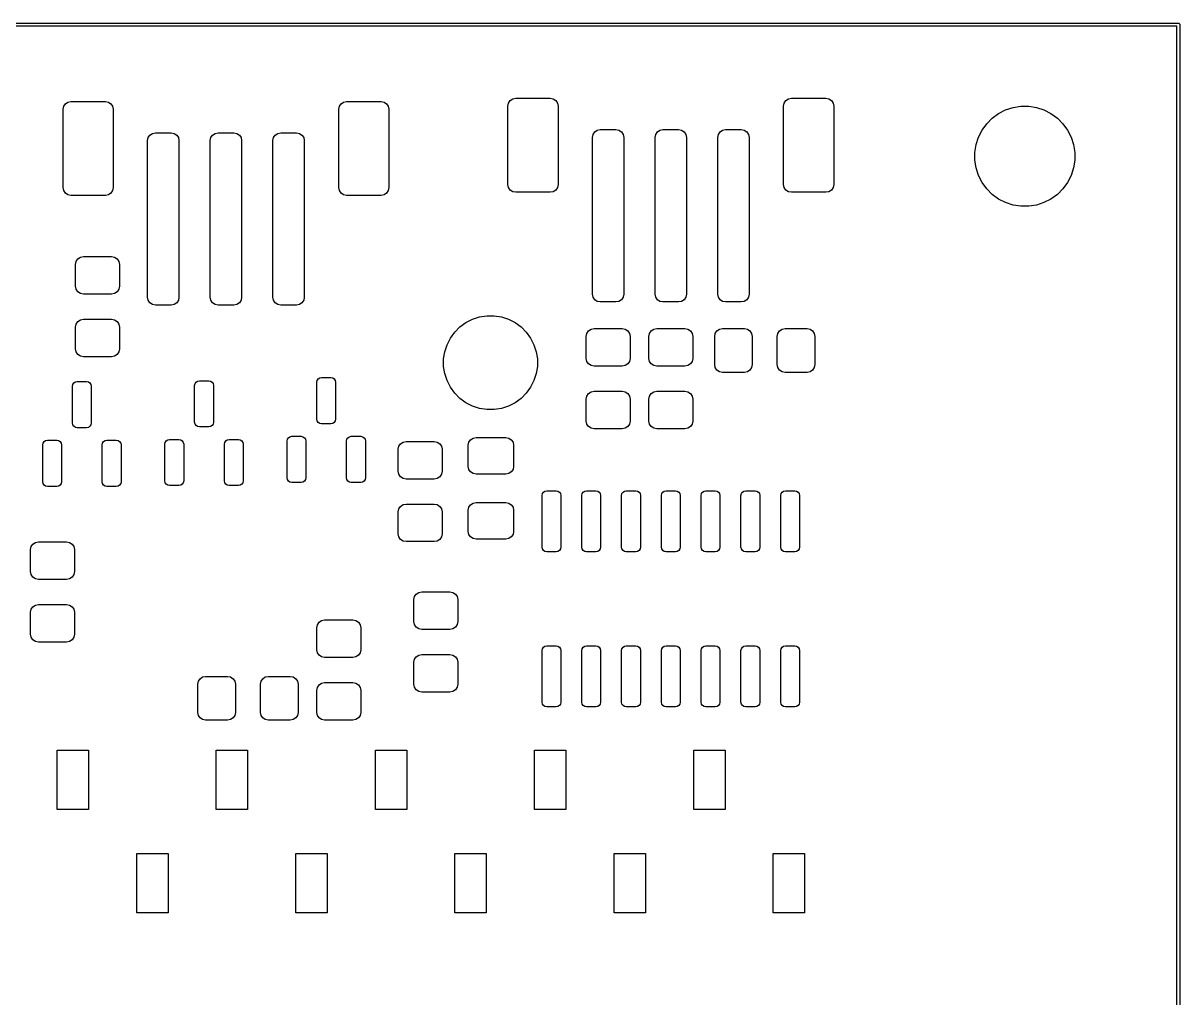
# Model space of a CAD drawing. Header units: millimetres. Extents: x 112.3 to 187.7, y -128.1 to -63.8.
# Drawn here: x 150.82 to 187.75, y -94.86 to -63.75 of the extents above; entities that cross this region are included whole.
import ezdxf

# ---------------------------------------------------------------- set-up
doc = ezdxf.new("R2010")
doc.units = ezdxf.units.MM
doc.layers.add('F.Mask', color=201, linetype='CONTINUOUS', true_color=0xd864ff)

msp = doc.modelspace()

# ---------------------------------------------------------------- linework, layer by layer
at = {"layer": 'F.Mask', "linetype": 'CONTINUOUS'}
for p, q in [((112.4, -63.75), (187.699999, -63.75)), ((187.649999, -63.85), (112.45, -63.85)), ((187.649999, -128.049999), (187.649999, -63.85)), ((187.699999, -63.75), (187.719133, -63.753806)), ((187.719133, -63.753806), (187.746193, -63.780866)), ((187.746193, -63.780866), (187.749999, -63.8)), ((187.749999, -63.8), (187.749999, -128.099999)), ((152.1, -66.5), (152.11903, -66.404329)), ((152.11903, -66.404329), (152.173223, -66.323223)), ((152.173223, -66.323223), (152.254329, -66.26903)), ((152.254329, -66.26903), (152.35, -66.25)), ((152.35, -66.25), (153.45, -66.25)), ((153.45, -66.25), (153.545671, -66.26903)), ((153.545671, -66.26903), (153.626777, -66.323223)), ((153.626777, -66.323223), (153.68097, -66.404329)), ((153.68097, -66.404329), (153.7, -66.5)), ((160.9, -66.5), (160.91903, -66.404329)), ((160.91903, -66.404329), (160.973223, -66.323223)), ((160.973223, -66.323223), (161.054329, -66.26903)), ((161.054329, -66.26903), (161.15, -66.25)), ((161.15, -66.25), (162.25, -66.25)), ((162.25, -66.25), (162.345671, -66.26903)), ((162.345671, -66.26903), (162.426777, -66.323223)), ((162.426777, -66.323223), (162.48097, -66.404329)), ((162.48097, -66.404329), (162.5, -66.5)), ((166.3, -66.4), (166.31903, -66.304329)), ((166.3, -68.9), (166.3, -66.4)), ((166.31903, -66.304329), (166.373223, -66.223223)), ((166.373223, -66.223223), (166.454329, -66.16903)), ((166.454329, -66.16903), (166.55, -66.15)), ((166.55, -66.15), (167.65, -66.15)), ((167.65, -66.15), (167.745671, -66.16903)), ((167.745671, -66.16903), (167.826777, -66.223223)), ((167.826777, -66.223223), (167.88097, -66.304329)), ((167.88097, -66.304329), (167.9, -66.4)), ((167.9, -66.4), (167.9, -68.9)), ((175.1, -66.4), (175.11903, -66.304329)), ((175.1, -68.9), (175.1, -66.4)), ((175.11903, -66.304329), (175.173223, -66.223223)), ((175.173223, -66.223223), (175.254329, -66.16903)), ((175.254329, -66.16903), (175.35, -66.15)), ((175.35, -66.15), (176.45, -66.15)), ((176.45, -66.15), (176.545671, -66.16903)), ((176.545671, -66.16903), (176.626777, -66.223223)), ((176.626777, -66.223223), (176.68097, -66.304329)), ((176.68097, -66.304329), (176.7, -66.4)), ((176.7, -66.4), (176.7, -68.9)), ((182.187707, -66.521793), (182.426487, -66.444208)), ((182.426487, -66.444208), (182.674465, -66.404932)), ((182.674465, -66.404932), (182.925535, -66.404932)), ((182.925535, -66.404932), (183.173513, -66.444208)), ((183.173513, -66.444208), (183.412293, -66.521793)), ((152.1, -69), (152.1, -66.5)), ((153.7, -66.5), (153.7, -69)), ((160.9, -69), (160.9, -66.5)), ((162.5, -66.5), (162.5, -69)), ((181.58335, -66.960883), (181.760883, -66.78335)), ((181.760883, -66.78335), (181.964002, -66.635776)), ((181.964002, -66.635776), (182.187707, -66.521793)), ((183.412293, -66.521793), (183.635998, -66.635776)), ((183.635998, -66.635776), (183.839117, -66.78335)), ((183.839117, -66.78335), (184.01665, -66.960883)), ((169.073223, -67.223223), (169.154329, -67.16903)), ((169.154329, -67.16903), (169.25, -67.15)), ((169.25, -67.15), (169.75, -67.15)), ((169.75, -67.15), (169.845671, -67.16903)), ((169.845671, -67.16903), (169.926777, -67.223223)), ((171.073223, -67.223223), (171.154329, -67.16903)), ((171.154329, -67.16903), (171.25, -67.15)), ((171.25, -67.15), (171.75, -67.15)), ((171.75, -67.15), (171.845671, -67.16903)), ((171.845671, -67.16903), (171.926777, -67.223223)), ((173.073223, -67.223223), (173.154329, -67.16903)), ((173.154329, -67.16903), (173.25, -67.15)), ((173.25, -67.15), (173.75, -67.15)), ((173.75, -67.15), (173.845671, -67.16903)), ((173.845671, -67.16903), (173.926777, -67.223223)), ((181.321793, -67.387707), (181.435776, -67.164002)), ((181.435776, -67.164002), (181.58335, -66.960883)), ((184.01665, -66.960883), (184.164224, -67.164002)), ((184.164224, -67.164002), (184.278207, -67.387707)), ((154.8, -67.5), (154.81903, -67.404329)), ((154.8, -72.5), (154.8, -67.5)), ((154.81903, -67.404329), (154.873223, -67.323223)), ((154.873223, -67.323223), (154.954329, -67.26903)), ((154.954329, -67.26903), (155.05, -67.25)), ((155.05, -67.25), (155.55, -67.25)), ((155.55, -67.25), (155.645671, -67.26903)), ((155.645671, -67.26903), (155.726777, -67.323223)), ((155.726777, -67.323223), (155.78097, -67.404329)), ((155.78097, -67.404329), (155.8, -67.5)), ((155.8, -67.5), (155.8, -72.5)), ((156.8, -67.5), (156.81903, -67.404329)), ((156.8, -72.5), (156.8, -67.5)), ((156.81903, -67.404329), (156.873223, -67.323223)), ((156.873223, -67.323223), (156.954329, -67.26903)), ((156.954329, -67.26903), (157.05, -67.25)), ((157.05, -67.25), (157.55, -67.25)), ((157.55, -67.25), (157.645671, -67.26903)), ((157.645671, -67.26903), (157.726777, -67.323223)), ((157.726777, -67.323223), (157.78097, -67.404329)), ((157.78097, -67.404329), (157.8, -67.5)), ((157.8, -67.5), (157.8, -72.5)), ((158.8, -67.5), (158.81903, -67.404329)), ((158.8, -72.5), (158.8, -67.5)), ((158.81903, -67.404329), (158.873223, -67.323223)), ((158.873223, -67.323223), (158.954329, -67.26903)), ((158.954329, -67.26903), (159.05, -67.25)), ((159.05, -67.25), (159.55, -67.25)), ((159.55, -67.25), (159.645671, -67.26903)), ((159.645671, -67.26903), (159.726777, -67.323223)), ((159.726777, -67.323223), (159.78097, -67.404329)), ((159.78097, -67.404329), (159.8, -67.5)), ((159.8, -67.5), (159.8, -72.5)), ((169, -67.4), (169.01903, -67.304329)), ((169, -72.4), (169, -67.4)), ((169.01903, -67.304329), (169.073223, -67.223223)), ((169.926777, -67.223223), (169.98097, -67.304329)), ((169.98097, -67.304329), (170, -67.4)), ((170, -67.4), (170, -72.4)), ((171, -67.4), (171.01903, -67.304329)), ((171, -72.4), (171, -67.4)), ((171.01903, -67.304329), (171.073223, -67.223223)), ((171.926777, -67.223223), (171.98097, -67.304329)), ((171.98097, -67.304329), (172, -67.4)), ((172, -67.4), (172, -72.4)), ((173, -67.4), (173.01903, -67.304329)), ((173, -72.4), (173, -67.4)), ((173.01903, -67.304329), (173.073223, -67.223223)), ((173.926777, -67.223223), (173.98097, -67.304329)), ((173.98097, -67.304329), (174, -67.4)), ((174, -67.4), (174, -72.4)), ((181.244208, -67.626487), (181.321793, -67.387707)), ((184.278207, -67.387707), (184.355792, -67.626487)), ((181.204932, -67.874465), (181.244208, -67.626487)), ((181.204932, -68.125535), (181.204932, -67.874465)), ((184.355792, -67.626487), (184.395068, -67.874465)), ((184.395068, -67.874465), (184.395068, -68.125535)), ((181.244208, -68.373513), (181.204932, -68.125535)), ((184.395068, -68.125535), (184.355792, -68.373513)), ((181.321793, -68.612293), (181.244208, -68.373513)), ((181.435776, -68.835998), (181.321793, -68.612293)), ((184.278207, -68.612293), (184.164224, -68.835998)), ((184.355792, -68.373513), (184.278207, -68.612293)), ((152.11903, -69.095671), (152.1, -69)), ((153.7, -69), (153.68097, -69.095671)), ((160.91903, -69.095671), (160.9, -69)), ((162.5, -69), (162.48097, -69.095671)), ((166.31903, -68.995671), (166.3, -68.9)), ((166.373223, -69.076777), (166.31903, -68.995671)), ((167.88097, -68.995671), (167.826777, -69.076777)), ((167.9, -68.9), (167.88097, -68.995671)), ((175.11903, -68.995671), (175.1, -68.9)), ((175.173223, -69.076777), (175.11903, -68.995671)), ((176.68097, -68.995671), (176.626777, -69.076777)), ((176.7, -68.9), (176.68097, -68.995671)), ((181.58335, -69.039117), (181.435776, -68.835998)), ((181.760883, -69.21665), (181.58335, -69.039117)), ((184.01665, -69.039117), (183.839117, -69.21665)), ((184.164224, -68.835998), (184.01665, -69.039117)), ((152.173223, -69.176777), (152.11903, -69.095671)), ((152.254329, -69.23097), (152.173223, -69.176777)), ((152.35, -69.25), (152.254329, -69.23097)), ((153.45, -69.25), (152.35, -69.25)), ((153.545671, -69.23097), (153.45, -69.25)), ((153.626777, -69.176777), (153.545671, -69.23097)), ((153.68097, -69.095671), (153.626777, -69.176777)), ((160.973223, -69.176777), (160.91903, -69.095671)), ((161.054329, -69.23097), (160.973223, -69.176777)), ((161.15, -69.25), (161.054329, -69.23097)), ((162.25, -69.25), (161.15, -69.25)), ((162.345671, -69.23097), (162.25, -69.25)), ((162.426777, -69.176777), (162.345671, -69.23097)), ((162.48097, -69.095671), (162.426777, -69.176777)), ((166.454329, -69.13097), (166.373223, -69.076777)), ((166.55, -69.15), (166.454329, -69.13097)), ((167.65, -69.15), (166.55, -69.15)), ((167.745671, -69.13097), (167.65, -69.15)), ((167.826777, -69.076777), (167.745671, -69.13097)), ((175.254329, -69.13097), (175.173223, -69.076777)), ((175.35, -69.15), (175.254329, -69.13097)), ((176.45, -69.15), (175.35, -69.15)), ((176.545671, -69.13097), (176.45, -69.15)), ((176.626777, -69.076777), (176.545671, -69.13097)), ((181.964002, -69.364224), (181.760883, -69.21665)), ((182.187707, -69.478207), (181.964002, -69.364224)), ((183.635998, -69.364224), (183.412293, -69.478207)), ((183.839117, -69.21665), (183.635998, -69.364224)), ((182.426487, -69.555792), (182.187707, -69.478207)), ((182.674465, -69.595068), (182.426487, -69.555792)), ((182.925535, -69.595068), (182.674465, -69.595068)), ((183.173513, -69.555792), (182.925535, -69.595068)), ((183.412293, -69.478207), (183.173513, -69.555792)), ((152.573223, -71.273223), (152.654329, -71.21903)), ((152.654329, -71.21903), (152.75, -71.2)), ((152.75, -71.2), (153.65, -71.2)), ((153.65, -71.2), (153.745671, -71.21903)), ((153.745671, -71.21903), (153.826777, -71.273223)), ((152.5, -71.45), (152.51903, -71.354329)), ((152.5, -72.15), (152.5, -71.45)), ((152.51903, -71.354329), (152.573223, -71.273223)), ((153.826777, -71.273223), (153.88097, -71.354329)), ((153.88097, -71.354329), (153.9, -71.45)), ((153.9, -71.45), (153.9, -72.15)), ((152.51903, -72.245671), (152.5, -72.15)), ((152.573223, -72.326777), (152.51903, -72.245671)), ((152.654329, -72.38097), (152.573223, -72.326777)), ((153.826777, -72.326777), (153.745671, -72.38097)), ((153.88097, -72.245671), (153.826777, -72.326777)), ((153.9, -72.15), (153.88097, -72.245671)), ((152.75, -72.4), (152.654329, -72.38097)), ((153.65, -72.4), (152.75, -72.4)), ((153.745671, -72.38097), (153.65, -72.4)), ((154.81903, -72.595671), (154.8, -72.5)), ((154.873223, -72.676777), (154.81903, -72.595671)), ((154.954329, -72.73097), (154.873223, -72.676777)), ((155.05, -72.75), (154.954329, -72.73097)), ((155.645671, -72.73097), (155.55, -72.75)), ((155.726777, -72.676777), (155.645671, -72.73097)), ((155.78097, -72.595671), (155.726777, -72.676777)), ((155.8, -72.5), (155.78097, -72.595671)), ((156.81903, -72.595671), (156.8, -72.5)), ((156.873223, -72.676777), (156.81903, -72.595671)), ((156.954329, -72.73097), (156.873223, -72.676777)), ((157.05, -72.75), (156.954329, -72.73097)), ((157.645671, -72.73097), (157.55, -72.75)), ((157.726777, -72.676777), (157.645671, -72.73097)), ((157.78097, -72.595671), (157.726777, -72.676777)), ((157.8, -72.5), (157.78097, -72.595671)), ((158.81903, -72.595671), (158.8, -72.5)), ((158.873223, -72.676777), (158.81903, -72.595671)), ((158.954329, -72.73097), (158.873223, -72.676777)), ((159.05, -72.75), (158.954329, -72.73097)), ((159.645671, -72.73097), (159.55, -72.75)), ((159.726777, -72.676777), (159.645671, -72.73097)), ((159.78097, -72.595671), (159.726777, -72.676777)), ((159.8, -72.5), (159.78097, -72.595671)), ((169.01903, -72.495671), (169, -72.4)), ((169.073223, -72.576777), (169.01903, -72.495671)), ((169.154329, -72.63097), (169.073223, -72.576777)), ((169.25, -72.65), (169.154329, -72.63097)), ((169.75, -72.65), (169.25, -72.65)), ((169.845671, -72.63097), (169.75, -72.65)), ((169.926777, -72.576777), (169.845671, -72.63097)), ((169.98097, -72.495671), (169.926777, -72.576777)), ((170, -72.4), (169.98097, -72.495671)), ((171.01903, -72.495671), (171, -72.4)), ((171.073223, -72.576777), (171.01903, -72.495671)), ((171.154329, -72.63097), (171.073223, -72.576777)), ((171.25, -72.65), (171.154329, -72.63097)), ((171.75, -72.65), (171.25, -72.65)), ((171.845671, -72.63097), (171.75, -72.65)), ((171.926777, -72.576777), (171.845671, -72.63097)), ((171.98097, -72.495671), (171.926777, -72.576777)), ((172, -72.4), (171.98097, -72.495671)), ((173.01903, -72.495671), (173, -72.4)), ((173.073223, -72.576777), (173.01903, -72.495671)), ((173.154329, -72.63097), (173.073223, -72.576777)), ((173.25, -72.65), (173.154329, -72.63097)), ((173.75, -72.65), (173.25, -72.65)), ((173.845671, -72.63097), (173.75, -72.65)), ((173.926777, -72.576777), (173.845671, -72.63097)), ((173.98097, -72.495671), (173.926777, -72.576777)), ((174, -72.4), (173.98097, -72.495671)), ((155.55, -72.75), (155.05, -72.75)), ((157.55, -72.75), (157.05, -72.75)), ((159.55, -72.75), (159.05, -72.75)), ((165.393713, -73.128398), (165.626192, -73.091577)), ((165.626192, -73.091577), (165.86157, -73.091577)), ((165.86157, -73.091577), (166.094049, -73.128398)), ((152.5, -73.45), (152.51903, -73.354329)), ((152.5, -74.15), (152.5, -73.45)), ((152.51903, -73.354329), (152.573223, -73.273223)), ((152.573223, -73.273223), (152.654329, -73.21903)), ((152.654329, -73.21903), (152.75, -73.2)), ((152.75, -73.2), (153.65, -73.2)), ((153.65, -73.2), (153.745671, -73.21903)), ((153.745671, -73.21903), (153.826777, -73.273223)), ((153.826777, -73.273223), (153.88097, -73.354329)), ((153.88097, -73.354329), (153.9, -73.45)), ((153.9, -73.45), (153.9, -74.15)), ((164.603272, -73.612781), (164.769709, -73.446344)), ((164.769709, -73.446344), (164.960133, -73.307993)), ((164.960133, -73.307993), (165.169856, -73.201134)), ((165.169856, -73.201134), (165.393713, -73.128398)), ((166.094049, -73.128398), (166.317906, -73.201134)), ((166.317906, -73.201134), (166.527629, -73.307993)), ((166.527629, -73.307993), (166.718053, -73.446344)), ((166.718053, -73.446344), (166.88449, -73.612781)), ((164.358062, -74.012928), (164.464921, -73.803205)), ((164.464921, -73.803205), (164.603272, -73.612781)), ((166.88449, -73.612781), (167.022841, -73.803205)), ((167.022841, -73.803205), (167.1297, -74.012928)), ((168.8, -73.75), (168.81903, -73.654329)), ((168.8, -74.45), (168.8, -73.75)), ((168.81903, -73.654329), (168.873223, -73.573223)), ((168.873223, -73.573223), (168.954329, -73.51903)), ((168.954329, -73.51903), (169.05, -73.5)), ((169.05, -73.5), (169.95, -73.5)), ((169.95, -73.5), (170.045671, -73.51903)), ((170.045671, -73.51903), (170.126777, -73.573223)), ((170.126777, -73.573223), (170.18097, -73.654329)), ((170.18097, -73.654329), (170.2, -73.75)), ((170.2, -73.75), (170.2, -74.45)), ((170.8, -73.75), (170.81903, -73.654329)), ((170.8, -74.45), (170.8, -73.75)), ((170.81903, -73.654329), (170.873223, -73.573223)), ((170.873223, -73.573223), (170.954329, -73.51903)), ((170.954329, -73.51903), (171.05, -73.5)), ((171.05, -73.5), (171.95, -73.5)), ((171.95, -73.5), (172.045671, -73.51903)), ((172.045671, -73.51903), (172.126777, -73.573223)), ((172.126777, -73.573223), (172.18097, -73.654329)), ((172.18097, -73.654329), (172.2, -73.75)), ((172.2, -73.75), (172.2, -74.45)), ((172.9, -73.75), (172.91903, -73.654329)), ((172.9, -74.65), (172.9, -73.75)), ((172.91903, -73.654329), (172.973223, -73.573223)), ((172.973223, -73.573223), (173.054329, -73.51903)), ((173.054329, -73.51903), (173.15, -73.5)), ((173.15, -73.5), (173.85, -73.5)), ((173.85, -73.5), (173.945671, -73.51903)), ((173.945671, -73.51903), (174.026777, -73.573223)), ((174.026777, -73.573223), (174.08097, -73.654329)), ((174.08097, -73.654329), (174.1, -73.75)), ((174.1, -73.75), (174.1, -74.65)), ((174.9, -73.75), (174.91903, -73.654329)), ((174.9, -74.65), (174.9, -73.75)), ((174.91903, -73.654329), (174.973223, -73.573223)), ((174.973223, -73.573223), (175.054329, -73.51903)), ((175.054329, -73.51903), (175.15, -73.5)), ((175.15, -73.5), (175.85, -73.5)), ((175.85, -73.5), (175.945671, -73.51903)), ((175.945671, -73.51903), (176.026777, -73.573223)), ((176.026777, -73.573223), (176.08097, -73.654329)), ((176.08097, -73.654329), (176.1, -73.75)), ((176.1, -73.75), (176.1, -74.65)), ((152.51903, -74.245671), (152.5, -74.15)), ((153.9, -74.15), (153.88097, -74.245671)), ((164.285326, -74.236785), (164.358062, -74.012928)), ((167.1297, -74.012928), (167.202436, -74.236785)), ((152.573223, -74.326777), (152.51903, -74.245671)), ((152.654329, -74.38097), (152.573223, -74.326777)), ((152.75, -74.4), (152.654329, -74.38097)), ((153.65, -74.4), (152.75, -74.4)), ((153.745671, -74.38097), (153.65, -74.4)), ((153.826777, -74.326777), (153.745671, -74.38097)), ((153.88097, -74.245671), (153.826777, -74.326777)), ((164.248505, -74.469264), (164.285326, -74.236785)), ((164.248505, -74.704642), (164.248505, -74.469264)), ((167.202436, -74.236785), (167.239257, -74.469264)), ((167.239257, -74.469264), (167.239257, -74.704642)), ((168.81903, -74.545671), (168.8, -74.45)), ((168.873223, -74.626777), (168.81903, -74.545671)), ((170.18097, -74.545671), (170.126777, -74.626777)), ((170.2, -74.45), (170.18097, -74.545671)), ((170.81903, -74.545671), (170.8, -74.45)), ((170.873223, -74.626777), (170.81903, -74.545671)), ((172.18097, -74.545671), (172.126777, -74.626777)), ((172.2, -74.45), (172.18097, -74.545671)), ((164.285326, -74.937121), (164.248505, -74.704642)), ((164.358062, -75.160978), (164.285326, -74.937121)), ((167.202436, -74.937121), (167.1297, -75.160978)), ((167.239257, -74.704642), (167.202436, -74.937121)), ((168.954329, -74.68097), (168.873223, -74.626777)), ((169.05, -74.7), (168.954329, -74.68097)), ((169.95, -74.7), (169.05, -74.7)), ((170.045671, -74.68097), (169.95, -74.7)), ((170.126777, -74.626777), (170.045671, -74.68097)), ((170.954329, -74.68097), (170.873223, -74.626777)), ((171.05, -74.7), (170.954329, -74.68097)), ((171.95, -74.7), (171.05, -74.7)), ((172.045671, -74.68097), (171.95, -74.7)), ((172.126777, -74.626777), (172.045671, -74.68097)), ((172.91903, -74.745671), (172.9, -74.65)), ((172.973223, -74.826777), (172.91903, -74.745671)), ((173.054329, -74.88097), (172.973223, -74.826777)), ((173.15, -74.9), (173.054329, -74.88097)), ((173.85, -74.9), (173.15, -74.9)), ((173.945671, -74.88097), (173.85, -74.9)), ((174.026777, -74.826777), (173.945671, -74.88097)), ((174.08097, -74.745671), (174.026777, -74.826777)), ((174.1, -74.65), (174.08097, -74.745671)), ((174.91903, -74.745671), (174.9, -74.65)), ((174.973223, -74.826777), (174.91903, -74.745671)), ((175.054329, -74.88097), (174.973223, -74.826777)), ((175.15, -74.9), (175.054329, -74.88097)), ((175.85, -74.9), (175.15, -74.9)), ((175.945671, -74.88097), (175.85, -74.9)), ((176.026777, -74.826777), (175.945671, -74.88097)), ((176.08097, -74.745671), (176.026777, -74.826777)), ((176.1, -74.65), (176.08097, -74.745671)), ((152.4, -75.3375), (152.411418, -75.280097)), ((152.411418, -75.280097), (152.443934, -75.231434)), ((152.443934, -75.231434), (152.492597, -75.198918)), ((152.492597, -75.198918), (152.55, -75.1875)), ((152.55, -75.1875), (152.85, -75.1875)), ((152.85, -75.1875), (152.907403, -75.198918)), ((152.907403, -75.198918), (152.956066, -75.231434)), ((152.956066, -75.231434), (152.988582, -75.280097)), ((152.988582, -75.280097), (153, -75.3375)), ((156.3, -75.3125), (156.311418, -75.255097)), ((156.3, -76.4875), (156.3, -75.3125)), ((156.311418, -75.255097), (156.343934, -75.206434)), ((156.343934, -75.206434), (156.392597, -75.173918)), ((156.392597, -75.173918), (156.45, -75.1625)), ((156.45, -75.1625), (156.75, -75.1625)), ((156.75, -75.1625), (156.807403, -75.173918)), ((156.807403, -75.173918), (156.856066, -75.206434)), ((156.856066, -75.206434), (156.888582, -75.255097)), ((156.888582, -75.255097), (156.9, -75.3125)), ((156.9, -75.3125), (156.9, -76.4875)), ((160.2, -75.2125), (160.211418, -75.155097)), ((160.2, -76.3875), (160.2, -75.2125)), ((160.211418, -75.155097), (160.243934, -75.106434)), ((160.243934, -75.106434), (160.292597, -75.073918)), ((160.292597, -75.073918), (160.35, -75.0625)), ((160.35, -75.0625), (160.65, -75.0625)), ((160.65, -75.0625), (160.707403, -75.073918)), ((160.707403, -75.073918), (160.756066, -75.106434)), ((160.756066, -75.106434), (160.788582, -75.155097)), ((160.788582, -75.155097), (160.8, -75.2125)), ((160.8, -75.2125), (160.8, -76.3875)), ((164.464921, -75.370701), (164.358062, -75.160978)), ((167.1297, -75.160978), (167.022841, -75.370701)), ((152.4, -76.5125), (152.4, -75.3375)), ((153, -75.3375), (153, -76.5125)), ((164.603272, -75.561125), (164.464921, -75.370701)), ((164.769709, -75.727562), (164.603272, -75.561125)), ((166.88449, -75.561125), (166.718053, -75.727562)), ((167.022841, -75.370701), (166.88449, -75.561125)), ((168.8, -75.75), (168.81903, -75.654329)), ((168.81903, -75.654329), (168.873223, -75.573223)), ((168.873223, -75.573223), (168.954329, -75.51903)), ((168.954329, -75.51903), (169.05, -75.5)), ((169.05, -75.5), (169.95, -75.5)), ((169.95, -75.5), (170.045671, -75.51903)), ((170.045671, -75.51903), (170.126777, -75.573223)), ((170.126777, -75.573223), (170.18097, -75.654329)), ((170.18097, -75.654329), (170.2, -75.75)), ((170.8, -75.75), (170.81903, -75.654329)), ((170.81903, -75.654329), (170.873223, -75.573223)), ((170.873223, -75.573223), (170.954329, -75.51903)), ((170.954329, -75.51903), (171.05, -75.5)), ((171.05, -75.5), (171.95, -75.5)), ((171.95, -75.5), (172.045671, -75.51903)), ((172.045671, -75.51903), (172.126777, -75.573223)), ((172.126777, -75.573223), (172.18097, -75.654329)), ((172.18097, -75.654329), (172.2, -75.75)), ((164.960133, -75.865913), (164.769709, -75.727562)), ((165.169856, -75.972772), (164.960133, -75.865913)), ((165.393713, -76.045508), (165.169856, -75.972772)), ((165.626192, -76.082329), (165.393713, -76.045508)), ((166.094049, -76.045508), (165.86157, -76.082329)), ((166.317906, -75.972772), (166.094049, -76.045508)), ((166.527629, -75.865913), (166.317906, -75.972772)), ((166.718053, -75.727562), (166.527629, -75.865913)), ((168.8, -76.45), (168.8, -75.75)), ((170.2, -75.75), (170.2, -76.45)), ((170.8, -76.45), (170.8, -75.75)), ((172.2, -75.75), (172.2, -76.45)), ((160.211418, -76.444903), (160.2, -76.3875)), ((160.8, -76.3875), (160.788582, -76.444903)), ((165.86157, -76.082329), (165.626192, -76.082329)), ((152.411418, -76.569903), (152.4, -76.5125)), ((152.443934, -76.618566), (152.411418, -76.569903)), ((152.492597, -76.651082), (152.443934, -76.618566)), ((152.55, -76.6625), (152.492597, -76.651082)), ((152.85, -76.6625), (152.55, -76.6625)), ((152.907403, -76.651082), (152.85, -76.6625)), ((152.956066, -76.618566), (152.907403, -76.651082)), ((152.988582, -76.569903), (152.956066, -76.618566)), ((153, -76.5125), (152.988582, -76.569903)), ((156.311418, -76.544903), (156.3, -76.4875)), ((156.343934, -76.593566), (156.311418, -76.544903)), ((156.392597, -76.626082), (156.343934, -76.593566)), ((156.45, -76.6375), (156.392597, -76.626082)), ((156.75, -76.6375), (156.45, -76.6375)), ((156.807403, -76.626082), (156.75, -76.6375)), ((156.856066, -76.593566), (156.807403, -76.626082)), ((156.888582, -76.544903), (156.856066, -76.593566)), ((156.9, -76.4875), (156.888582, -76.544903)), ((160.243934, -76.493566), (160.211418, -76.444903)), ((160.292597, -76.526082), (160.243934, -76.493566)), ((160.35, -76.5375), (160.292597, -76.526082)), ((160.65, -76.5375), (160.35, -76.5375)), ((160.707403, -76.526082), (160.65, -76.5375)), ((160.756066, -76.493566), (160.707403, -76.526082)), ((160.788582, -76.444903), (160.756066, -76.493566)), ((168.81903, -76.545671), (168.8, -76.45)), ((168.873223, -76.626777), (168.81903, -76.545671)), ((168.954329, -76.68097), (168.873223, -76.626777)), ((169.05, -76.7), (168.954329, -76.68097)), ((169.95, -76.7), (169.05, -76.7)), ((170.045671, -76.68097), (169.95, -76.7)), ((170.126777, -76.626777), (170.045671, -76.68097)), ((170.18097, -76.545671), (170.126777, -76.626777)), ((170.2, -76.45), (170.18097, -76.545671)), ((170.81903, -76.545671), (170.8, -76.45)), ((170.873223, -76.626777), (170.81903, -76.545671)), ((170.954329, -76.68097), (170.873223, -76.626777)), ((171.05, -76.7), (170.954329, -76.68097)), ((171.95, -76.7), (171.05, -76.7)), ((172.045671, -76.68097), (171.95, -76.7)), ((172.126777, -76.626777), (172.045671, -76.68097)), ((172.18097, -76.545671), (172.126777, -76.626777)), ((172.2, -76.45), (172.18097, -76.545671)), ((151.45, -77.2125), (151.461418, -77.155097)), ((151.461418, -77.155097), (151.493934, -77.106434)), ((151.493934, -77.106434), (151.542597, -77.073918)), ((151.542597, -77.073918), (151.6, -77.0625)), ((151.6, -77.0625), (151.9, -77.0625)), ((151.9, -77.0625), (151.957403, -77.073918)), ((151.957403, -77.073918), (152.006066, -77.106434)), ((152.006066, -77.106434), (152.038582, -77.155097)), ((152.038582, -77.155097), (152.05, -77.2125)), ((153.35, -77.2125), (153.361418, -77.155097)), ((153.361418, -77.155097), (153.393934, -77.106434)), ((153.393934, -77.106434), (153.442597, -77.073918)), ((153.442597, -77.073918), (153.5, -77.0625)), ((153.5, -77.0625), (153.8, -77.0625)), ((153.8, -77.0625), (153.857403, -77.073918)), ((153.857403, -77.073918), (153.906066, -77.106434)), ((153.906066, -77.106434), (153.938582, -77.155097)), ((153.938582, -77.155097), (153.95, -77.2125)), ((155.35, -77.1875), (155.361418, -77.130097)), ((155.361418, -77.130097), (155.393934, -77.081434)), ((155.393934, -77.081434), (155.442597, -77.048918)), ((155.442597, -77.048918), (155.5, -77.0375)), ((155.5, -77.0375), (155.8, -77.0375)), ((155.8, -77.0375), (155.857403, -77.048918)), ((155.857403, -77.048918), (155.906066, -77.081434)), ((155.906066, -77.081434), (155.938582, -77.130097)), ((155.938582, -77.130097), (155.95, -77.1875)), ((157.25, -77.1875), (157.261418, -77.130097)), ((157.261418, -77.130097), (157.293934, -77.081434)), ((157.293934, -77.081434), (157.342597, -77.048918)), ((157.342597, -77.048918), (157.4, -77.0375)), ((157.4, -77.0375), (157.7, -77.0375)), ((157.7, -77.0375), (157.757403, -77.048918)), ((157.757403, -77.048918), (157.806066, -77.081434)), ((157.806066, -77.081434), (157.838582, -77.130097)), ((157.838582, -77.130097), (157.85, -77.1875)), ((159.25, -77.0875), (159.261418, -77.030097)), ((159.25, -78.2625), (159.25, -77.0875)), ((159.261418, -77.030097), (159.293934, -76.981434)), ((159.293934, -76.981434), (159.342597, -76.948918)), ((159.342597, -76.948918), (159.4, -76.9375)), ((159.4, -76.9375), (159.7, -76.9375)), ((159.7, -76.9375), (159.757403, -76.948918)), ((159.757403, -76.948918), (159.806066, -76.981434)), ((159.806066, -76.981434), (159.838582, -77.030097)), ((159.838582, -77.030097), (159.85, -77.0875)), ((159.85, -77.0875), (159.85, -78.2625)), ((161.15, -77.0875), (161.161418, -77.030097)), ((161.15, -78.2625), (161.15, -77.0875)), ((161.161418, -77.030097), (161.193934, -76.981434)), ((161.193934, -76.981434), (161.242597, -76.948918)), ((161.242597, -76.948918), (161.3, -76.9375)), ((161.3, -76.9375), (161.6, -76.9375)), ((161.6, -76.9375), (161.657403, -76.948918)), ((161.657403, -76.948918), (161.706066, -76.981434)), ((161.706066, -76.981434), (161.738582, -77.030097)), ((161.738582, -77.030097), (161.75, -77.0875)), ((161.75, -77.0875), (161.75, -78.2625)), ((162.81903, -77.254329), (162.873223, -77.173223)), ((162.873223, -77.173223), (162.954329, -77.11903)), ((162.954329, -77.11903), (163.05, -77.1)), ((163.05, -77.1), (163.95, -77.1)), ((163.95, -77.1), (164.045671, -77.11903)), ((164.045671, -77.11903), (164.126777, -77.173223)), ((164.126777, -77.173223), (164.18097, -77.254329)), ((165.032308, -77.222455), (165.051338, -77.126784)), ((165.051338, -77.126784), (165.105531, -77.045678)), ((165.105531, -77.045678), (165.186637, -76.991485)), ((165.186637, -76.991485), (165.282308, -76.972455)), ((165.282308, -76.972455), (166.232308, -76.972455)), ((166.232308, -76.972455), (166.327979, -76.991485)), ((166.327979, -76.991485), (166.409085, -77.045678)), ((166.409085, -77.045678), (166.463278, -77.126784)), ((166.463278, -77.126784), (166.482308, -77.222455)), ((151.45, -78.3875), (151.45, -77.2125)), ((152.05, -77.2125), (152.05, -78.3875)), ((153.35, -78.3875), (153.35, -77.2125)), ((153.95, -77.2125), (153.95, -78.3875)), ((155.35, -78.3625), (155.35, -77.1875)), ((155.95, -77.1875), (155.95, -78.3625)), ((157.25, -78.3625), (157.25, -77.1875)), ((157.85, -77.1875), (157.85, -78.3625)), ((162.8, -77.35), (162.81903, -77.254329)), ((162.8, -78.05), (162.8, -77.35)), ((164.18097, -77.254329), (164.2, -77.35)), ((164.2, -77.35), (164.2, -78.05)), ((165.032308, -77.897455), (165.032308, -77.222455)), ((166.482308, -77.222455), (166.482308, -77.897455)), ((165.051338, -77.993126), (165.032308, -77.897455)), ((166.482308, -77.897455), (166.463278, -77.993126)), ((159.261418, -78.319903), (159.25, -78.2625)), ((159.85, -78.2625), (159.838582, -78.319903)), ((161.161418, -78.319903), (161.15, -78.2625)), ((161.75, -78.2625), (161.738582, -78.319903)), ((162.81903, -78.145671), (162.8, -78.05)), ((162.873223, -78.226777), (162.81903, -78.145671)), ((162.954329, -78.28097), (162.873223, -78.226777)), ((163.05, -78.3), (162.954329, -78.28097)), ((164.045671, -78.28097), (163.95, -78.3)), ((164.126777, -78.226777), (164.045671, -78.28097)), ((164.18097, -78.145671), (164.126777, -78.226777)), ((164.2, -78.05), (164.18097, -78.145671)), ((165.105531, -78.074232), (165.051338, -77.993126)), ((165.186637, -78.128425), (165.105531, -78.074232)), ((165.282308, -78.147455), (165.186637, -78.128425)), ((166.232308, -78.147455), (165.282308, -78.147455)), ((166.327979, -78.128425), (166.232308, -78.147455)), ((166.409085, -78.074232), (166.327979, -78.128425)), ((166.463278, -77.993126), (166.409085, -78.074232)), ((151.461418, -78.444903), (151.45, -78.3875)), ((151.493934, -78.493566), (151.461418, -78.444903)), ((151.542597, -78.526082), (151.493934, -78.493566)), ((151.6, -78.5375), (151.542597, -78.526082)), ((151.9, -78.5375), (151.6, -78.5375)), ((151.957403, -78.526082), (151.9, -78.5375)), ((152.006066, -78.493566), (151.957403, -78.526082)), ((152.038582, -78.444903), (152.006066, -78.493566)), ((152.05, -78.3875), (152.038582, -78.444903)), ((153.361418, -78.444903), (153.35, -78.3875)), ((153.393934, -78.493566), (153.361418, -78.444903)), ((153.442597, -78.526082), (153.393934, -78.493566)), ((153.5, -78.5375), (153.442597, -78.526082)), ((153.8, -78.5375), (153.5, -78.5375)), ((153.857403, -78.526082), (153.8, -78.5375)), ((153.906066, -78.493566), (153.857403, -78.526082)), ((153.938582, -78.444903), (153.906066, -78.493566)), ((153.95, -78.3875), (153.938582, -78.444903)), ((155.361418, -78.419903), (155.35, -78.3625)), ((155.393934, -78.468566), (155.361418, -78.419903)), ((155.442597, -78.501082), (155.393934, -78.468566)), ((155.5, -78.5125), (155.442597, -78.501082)), ((155.8, -78.5125), (155.5, -78.5125)), ((155.857403, -78.501082), (155.8, -78.5125)), ((155.906066, -78.468566), (155.857403, -78.501082)), ((155.938582, -78.419903), (155.906066, -78.468566)), ((155.95, -78.3625), (155.938582, -78.419903)), ((157.261418, -78.419903), (157.25, -78.3625)), ((157.293934, -78.468566), (157.261418, -78.419903)), ((157.342597, -78.501082), (157.293934, -78.468566)), ((157.4, -78.5125), (157.342597, -78.501082)), ((157.7, -78.5125), (157.4, -78.5125)), ((157.757403, -78.501082), (157.7, -78.5125)), ((157.806066, -78.468566), (157.757403, -78.501082)), ((157.838582, -78.419903), (157.806066, -78.468566)), ((157.85, -78.3625), (157.838582, -78.419903)), ((159.293934, -78.368566), (159.261418, -78.319903)), ((159.342597, -78.401082), (159.293934, -78.368566)), ((159.4, -78.4125), (159.342597, -78.401082)), ((159.7, -78.4125), (159.4, -78.4125)), ((159.757403, -78.401082), (159.7, -78.4125)), ((159.806066, -78.368566), (159.757403, -78.401082)), ((159.838582, -78.319903), (159.806066, -78.368566)), ((161.193934, -78.368566), (161.161418, -78.319903)), ((161.242597, -78.401082), (161.193934, -78.368566)), ((161.3, -78.4125), (161.242597, -78.401082)), ((161.6, -78.4125), (161.3, -78.4125)), ((161.657403, -78.401082), (161.6, -78.4125)), ((161.706066, -78.368566), (161.657403, -78.401082)), ((161.738582, -78.319903), (161.706066, -78.368566)), ((163.95, -78.3), (163.05, -78.3)), ((167.39, -78.825), (167.401418, -78.767597)), ((167.39, -80.475), (167.39, -78.825)), ((167.401418, -78.767597), (167.433934, -78.718934)), ((167.433934, -78.718934), (167.482597, -78.686418)), ((167.482597, -78.686418), (167.54, -78.675)), ((167.54, -78.675), (167.84, -78.675)), ((167.84, -78.675), (167.897403, -78.686418)), ((167.897403, -78.686418), (167.946066, -78.718934)), ((167.946066, -78.718934), (167.978582, -78.767597)), ((167.978582, -78.767597), (167.99, -78.825)), ((167.99, -78.825), (167.99, -80.475)), ((168.66, -78.825), (168.671418, -78.767597)), ((168.66, -80.475), (168.66, -78.825)), ((168.671418, -78.767597), (168.703934, -78.718934)), ((168.703934, -78.718934), (168.752597, -78.686418)), ((168.752597, -78.686418), (168.81, -78.675)), ((168.81, -78.675), (169.11, -78.675)), ((169.11, -78.675), (169.167403, -78.686418)), ((169.167403, -78.686418), (169.216066, -78.718934)), ((169.216066, -78.718934), (169.248582, -78.767597)), ((169.248582, -78.767597), (169.26, -78.825)), ((169.26, -78.825), (169.26, -80.475)), ((169.93, -78.825), (169.941418, -78.767597)), ((169.93, -80.475), (169.93, -78.825)), ((169.941418, -78.767597), (169.973934, -78.718934)), ((169.973934, -78.718934), (170.022597, -78.686418)), ((170.022597, -78.686418), (170.08, -78.675)), ((170.08, -78.675), (170.38, -78.675)), ((170.38, -78.675), (170.437403, -78.686418)), ((170.437403, -78.686418), (170.486066, -78.718934)), ((170.486066, -78.718934), (170.518582, -78.767597)), ((170.518582, -78.767597), (170.53, -78.825)), ((170.53, -78.825), (170.53, -80.475)), ((171.2, -78.825), (171.211418, -78.767597)), ((171.2, -80.475), (171.2, -78.825)), ((171.211418, -78.767597), (171.243934, -78.718934)), ((171.243934, -78.718934), (171.292597, -78.686418)), ((171.292597, -78.686418), (171.35, -78.675)), ((171.35, -78.675), (171.65, -78.675)), ((171.65, -78.675), (171.707403, -78.686418)), ((171.707403, -78.686418), (171.756066, -78.718934)), ((171.756066, -78.718934), (171.788582, -78.767597)), ((171.788582, -78.767597), (171.8, -78.825)), ((171.8, -78.825), (171.8, -80.475)), ((172.47, -78.825), (172.481418, -78.767597)), ((172.47, -80.475), (172.47, -78.825)), ((172.481418, -78.767597), (172.513934, -78.718934)), ((172.513934, -78.718934), (172.562597, -78.686418)), ((172.562597, -78.686418), (172.62, -78.675)), ((172.62, -78.675), (172.92, -78.675)), ((172.92, -78.675), (172.977403, -78.686418)), ((172.977403, -78.686418), (173.026066, -78.718934)), ((173.026066, -78.718934), (173.058582, -78.767597)), ((173.058582, -78.767597), (173.07, -78.825)), ((173.07, -78.825), (173.07, -80.475)), ((173.74, -78.825), (173.751418, -78.767597)), ((173.74, -80.475), (173.74, -78.825)), ((173.751418, -78.767597), (173.783934, -78.718934)), ((173.783934, -78.718934), (173.832597, -78.686418)), ((173.832597, -78.686418), (173.89, -78.675)), ((173.89, -78.675), (174.19, -78.675)), ((174.19, -78.675), (174.247403, -78.686418)), ((174.247403, -78.686418), (174.296066, -78.718934)), ((174.296066, -78.718934), (174.328582, -78.767597)), ((174.328582, -78.767597), (174.34, -78.825)), ((174.34, -78.825), (174.34, -80.475)), ((175.01, -78.825), (175.021418, -78.767597)), ((175.01, -80.475), (175.01, -78.825)), ((175.021418, -78.767597), (175.053934, -78.718934)), ((175.053934, -78.718934), (175.102597, -78.686418)), ((175.102597, -78.686418), (175.16, -78.675)), ((175.16, -78.675), (175.46, -78.675)), ((175.46, -78.675), (175.517403, -78.686418)), ((175.517403, -78.686418), (175.566066, -78.718934)), ((175.566066, -78.718934), (175.598582, -78.767597)), ((175.598582, -78.767597), (175.61, -78.825)), ((175.61, -78.825), (175.61, -80.475)), ((162.8, -79.35), (162.81903, -79.254329)), ((162.8, -80.05), (162.8, -79.35)), ((162.81903, -79.254329), (162.873223, -79.173223)), ((162.873223, -79.173223), (162.954329, -79.11903)), ((162.954329, -79.11903), (163.05, -79.1)), ((163.05, -79.1), (163.95, -79.1)), ((163.95, -79.1), (164.045671, -79.11903)), ((164.045671, -79.11903), (164.126777, -79.173223)), ((164.126777, -79.173223), (164.18097, -79.254329)), ((164.18097, -79.254329), (164.2, -79.35)), ((164.2, -79.35), (164.2, -80.05)), ((165.032308, -79.297455), (165.051338, -79.201784)), ((165.032308, -79.972455), (165.032308, -79.297455)), ((165.051338, -79.201784), (165.105531, -79.120678)), ((165.105531, -79.120678), (165.186637, -79.066485)), ((165.186637, -79.066485), (165.282308, -79.047455)), ((165.282308, -79.047455), (166.232308, -79.047455)), ((166.232308, -79.047455), (166.327979, -79.066485)), ((166.327979, -79.066485), (166.409085, -79.120678)), ((166.409085, -79.120678), (166.463278, -79.201784)), ((166.463278, -79.201784), (166.482308, -79.297455)), ((166.482308, -79.297455), (166.482308, -79.972455)), ((162.81903, -80.145671), (162.8, -80.05)), ((164.2, -80.05), (164.18097, -80.145671)), ((165.051338, -80.068126), (165.032308, -79.972455)), ((165.105531, -80.149232), (165.051338, -80.068126)), ((166.463278, -80.068126), (166.409085, -80.149232)), ((166.482308, -79.972455), (166.463278, -80.068126)), ((151.060693, -80.55411), (151.079723, -80.458439)), ((151.079723, -80.458439), (151.133916, -80.377333)), ((151.133916, -80.377333), (151.215022, -80.32314)), ((151.215022, -80.32314), (151.310693, -80.30411)), ((151.310693, -80.30411), (152.210693, -80.30411)), ((152.210693, -80.30411), (152.306364, -80.32314)), ((152.306364, -80.32314), (152.38747, -80.377333)), ((152.38747, -80.377333), (152.441663, -80.458439)), ((152.441663, -80.458439), (152.460693, -80.55411)), ((162.873223, -80.226777), (162.81903, -80.145671)), ((162.954329, -80.28097), (162.873223, -80.226777)), ((163.05, -80.3), (162.954329, -80.28097)), ((163.95, -80.3), (163.05, -80.3)), ((164.045671, -80.28097), (163.95, -80.3)), ((164.126777, -80.226777), (164.045671, -80.28097)), ((164.18097, -80.145671), (164.126777, -80.226777)), ((165.186637, -80.203425), (165.105531, -80.149232)), ((165.282308, -80.222455), (165.186637, -80.203425)), ((166.232308, -80.222455), (165.282308, -80.222455)), ((166.327979, -80.203425), (166.232308, -80.222455)), ((166.409085, -80.149232), (166.327979, -80.203425)), ((167.401418, -80.532403), (167.39, -80.475)), ((167.99, -80.475), (167.978582, -80.532403)), ((168.671418, -80.532403), (168.66, -80.475)), ((169.26, -80.475), (169.248582, -80.532403)), ((169.941418, -80.532403), (169.93, -80.475)), ((170.53, -80.475), (170.518582, -80.532403)), ((171.211418, -80.532403), (171.2, -80.475)), ((171.8, -80.475), (171.788582, -80.532403)), ((172.481418, -80.532403), (172.47, -80.475)), ((173.07, -80.475), (173.058582, -80.532403)), ((173.751418, -80.532403), (173.74, -80.475)), ((174.34, -80.475), (174.328582, -80.532403)), ((175.021418, -80.532403), (175.01, -80.475)), ((175.61, -80.475), (175.598582, -80.532403)), ((151.060693, -81.25411), (151.060693, -80.55411)), ((152.460693, -80.55411), (152.460693, -81.25411)), ((167.433934, -80.581066), (167.401418, -80.532403)), ((167.482597, -80.613582), (167.433934, -80.581066)), ((167.54, -80.625), (167.482597, -80.613582)), ((167.84, -80.625), (167.54, -80.625)), ((167.897403, -80.613582), (167.84, -80.625)), ((167.946066, -80.581066), (167.897403, -80.613582)), ((167.978582, -80.532403), (167.946066, -80.581066)), ((168.703934, -80.581066), (168.671418, -80.532403)), ((168.752597, -80.613582), (168.703934, -80.581066)), ((168.81, -80.625), (168.752597, -80.613582)), ((169.11, -80.625), (168.81, -80.625)), ((169.167403, -80.613582), (169.11, -80.625)), ((169.216066, -80.581066), (169.167403, -80.613582)), ((169.248582, -80.532403), (169.216066, -80.581066)), ((169.973934, -80.581066), (169.941418, -80.532403)), ((170.022597, -80.613582), (169.973934, -80.581066)), ((170.08, -80.625), (170.022597, -80.613582)), ((170.38, -80.625), (170.08, -80.625)), ((170.437403, -80.613582), (170.38, -80.625)), ((170.486066, -80.581066), (170.437403, -80.613582)), ((170.518582, -80.532403), (170.486066, -80.581066)), ((171.243934, -80.581066), (171.211418, -80.532403)), ((171.292597, -80.613582), (171.243934, -80.581066)), ((171.35, -80.625), (171.292597, -80.613582)), ((171.65, -80.625), (171.35, -80.625)), ((171.707403, -80.613582), (171.65, -80.625)), ((171.756066, -80.581066), (171.707403, -80.613582)), ((171.788582, -80.532403), (171.756066, -80.581066)), ((172.513934, -80.581066), (172.481418, -80.532403)), ((172.562597, -80.613582), (172.513934, -80.581066)), ((172.62, -80.625), (172.562597, -80.613582)), ((172.92, -80.625), (172.62, -80.625)), ((172.977403, -80.613582), (172.92, -80.625)), ((173.026066, -80.581066), (172.977403, -80.613582)), ((173.058582, -80.532403), (173.026066, -80.581066)), ((173.783934, -80.581066), (173.751418, -80.532403)), ((173.832597, -80.613582), (173.783934, -80.581066)), ((173.89, -80.625), (173.832597, -80.613582)), ((174.19, -80.625), (173.89, -80.625)), ((174.247403, -80.613582), (174.19, -80.625)), ((174.296066, -80.581066), (174.247403, -80.613582)), ((174.328582, -80.532403), (174.296066, -80.581066)), ((175.053934, -80.581066), (175.021418, -80.532403)), ((175.102597, -80.613582), (175.053934, -80.581066)), ((175.16, -80.625), (175.102597, -80.613582)), ((175.46, -80.625), (175.16, -80.625)), ((175.517403, -80.613582), (175.46, -80.625)), ((175.566066, -80.581066), (175.517403, -80.613582)), ((175.598582, -80.532403), (175.566066, -80.581066)), ((151.079723, -81.349781), (151.060693, -81.25411)), ((151.133916, -81.430887), (151.079723, -81.349781)), ((151.215022, -81.48508), (151.133916, -81.430887)), ((151.310693, -81.50411), (151.215022, -81.48508)), ((152.210693, -81.50411), (151.310693, -81.50411)), ((152.306364, -81.48508), (152.210693, -81.50411)), ((152.38747, -81.430887), (152.306364, -81.48508)), ((152.441663, -81.349781), (152.38747, -81.430887)), ((152.460693, -81.25411), (152.441663, -81.349781)), ((163.31903, -82.054329), (163.373223, -81.973223)), ((163.373223, -81.973223), (163.454329, -81.91903)), ((163.454329, -81.91903), (163.55, -81.9)), ((163.55, -81.9), (164.45, -81.9)), ((164.45, -81.9), (164.545671, -81.91903)), ((164.545671, -81.91903), (164.626777, -81.973223)), ((164.626777, -81.973223), (164.68097, -82.054329)), ((151.133916, -82.377333), (151.215022, -82.32314)), ((151.215022, -82.32314), (151.310693, -82.30411)), ((151.310693, -82.30411), (152.210693, -82.30411)), ((152.210693, -82.30411), (152.306364, -82.32314)), ((152.306364, -82.32314), (152.38747, -82.377333)), ((163.3, -82.15), (163.31903, -82.054329)), ((163.3, -82.85), (163.3, -82.15)), ((164.68097, -82.054329), (164.7, -82.15)), ((164.7, -82.15), (164.7, -82.85)), ((151.060693, -82.55411), (151.079723, -82.458439)), ((151.060693, -83.25411), (151.060693, -82.55411)), ((151.079723, -82.458439), (151.133916, -82.377333)), ((152.38747, -82.377333), (152.441663, -82.458439)), ((152.441663, -82.458439), (152.460693, -82.55411)), ((152.460693, -82.55411), (152.460693, -83.25411)), ((160.2, -83.05), (160.21903, -82.954329)), ((160.2, -83.75), (160.2, -83.05)), ((160.21903, -82.954329), (160.273223, -82.873223)), ((160.273223, -82.873223), (160.354329, -82.81903)), ((160.354329, -82.81903), (160.45, -82.8)), ((160.45, -82.8), (161.35, -82.8)), ((161.35, -82.8), (161.445671, -82.81903)), ((161.445671, -82.81903), (161.526777, -82.873223)), ((161.526777, -82.873223), (161.58097, -82.954329)), ((161.58097, -82.954329), (161.6, -83.05)), ((161.6, -83.05), (161.6, -83.75)), ((163.31903, -82.945671), (163.3, -82.85)), ((163.373223, -83.026777), (163.31903, -82.945671)), ((163.454329, -83.08097), (163.373223, -83.026777)), ((163.55, -83.1), (163.454329, -83.08097)), ((164.545671, -83.08097), (164.45, -83.1)), ((164.626777, -83.026777), (164.545671, -83.08097)), ((164.68097, -82.945671), (164.626777, -83.026777)), ((164.7, -82.85), (164.68097, -82.945671)), ((151.079723, -83.349781), (151.060693, -83.25411)), ((151.133916, -83.430887), (151.079723, -83.349781)), ((151.215022, -83.48508), (151.133916, -83.430887)), ((152.38747, -83.430887), (152.306364, -83.48508)), ((152.441663, -83.349781), (152.38747, -83.430887)), ((152.460693, -83.25411), (152.441663, -83.349781)), ((164.45, -83.1), (163.55, -83.1)), ((151.310693, -83.50411), (151.215022, -83.48508)), ((152.210693, -83.50411), (151.310693, -83.50411)), ((152.306364, -83.48508), (152.210693, -83.50411)), ((160.21903, -83.845671), (160.2, -83.75)), ((161.6, -83.75), (161.58097, -83.845671)), ((167.39, -83.775), (167.401418, -83.717597)), ((167.39, -85.425), (167.39, -83.775)), ((167.401418, -83.717597), (167.433934, -83.668934)), ((167.433934, -83.668934), (167.482597, -83.636418)), ((167.482597, -83.636418), (167.54, -83.625)), ((167.54, -83.625), (167.84, -83.625)), ((167.84, -83.625), (167.897403, -83.636418)), ((167.897403, -83.636418), (167.946066, -83.668934)), ((167.946066, -83.668934), (167.978582, -83.717597)), ((167.978582, -83.717597), (167.99, -83.775)), ((167.99, -83.775), (167.99, -85.425)), ((168.66, -83.775), (168.671418, -83.717597)), ((168.66, -85.425), (168.66, -83.775)), ((168.671418, -83.717597), (168.703934, -83.668934)), ((168.703934, -83.668934), (168.752597, -83.636418)), ((168.752597, -83.636418), (168.81, -83.625)), ((168.81, -83.625), (169.11, -83.625)), ((169.11, -83.625), (169.167403, -83.636418)), ((169.167403, -83.636418), (169.216066, -83.668934)), ((169.216066, -83.668934), (169.248582, -83.717597)), ((169.248582, -83.717597), (169.26, -83.775)), ((169.26, -83.775), (169.26, -85.425)), ((169.93, -83.775), (169.941418, -83.717597)), ((169.93, -85.425), (169.93, -83.775)), ((169.941418, -83.717597), (169.973934, -83.668934)), ((169.973934, -83.668934), (170.022597, -83.636418)), ((170.022597, -83.636418), (170.08, -83.625)), ((170.08, -83.625), (170.38, -83.625)), ((170.38, -83.625), (170.437403, -83.636418)), ((170.437403, -83.636418), (170.486066, -83.668934)), ((170.486066, -83.668934), (170.518582, -83.717597)), ((170.518582, -83.717597), (170.53, -83.775)), ((170.53, -83.775), (170.53, -85.425)), ((171.2, -83.775), (171.211418, -83.717597)), ((171.2, -85.425), (171.2, -83.775)), ((171.211418, -83.717597), (171.243934, -83.668934)), ((171.243934, -83.668934), (171.292597, -83.636418)), ((171.292597, -83.636418), (171.35, -83.625)), ((171.35, -83.625), (171.65, -83.625)), ((171.65, -83.625), (171.707403, -83.636418)), ((171.707403, -83.636418), (171.756066, -83.668934)), ((171.756066, -83.668934), (171.788582, -83.717597)), ((171.788582, -83.717597), (171.8, -83.775)), ((171.8, -83.775), (171.8, -85.425)), ((172.47, -83.775), (172.481418, -83.717597)), ((172.47, -85.425), (172.47, -83.775)), ((172.481418, -83.717597), (172.513934, -83.668934)), ((172.513934, -83.668934), (172.562597, -83.636418)), ((172.562597, -83.636418), (172.62, -83.625)), ((172.62, -83.625), (172.92, -83.625)), ((172.92, -83.625), (172.977403, -83.636418)), ((172.977403, -83.636418), (173.026066, -83.668934)), ((173.026066, -83.668934), (173.058582, -83.717597)), ((173.058582, -83.717597), (173.07, -83.775)), ((173.07, -83.775), (173.07, -85.425)), ((173.74, -83.775), (173.751418, -83.717597)), ((173.74, -85.425), (173.74, -83.775)), ((173.751418, -83.717597), (173.783934, -83.668934)), ((173.783934, -83.668934), (173.832597, -83.636418)), ((173.832597, -83.636418), (173.89, -83.625)), ((173.89, -83.625), (174.19, -83.625)), ((174.19, -83.625), (174.247403, -83.636418)), ((174.247403, -83.636418), (174.296066, -83.668934)), ((174.296066, -83.668934), (174.328582, -83.717597)), ((174.328582, -83.717597), (174.34, -83.775)), ((174.34, -83.775), (174.34, -85.425)), ((175.01, -83.775), (175.021418, -83.717597)), ((175.01, -85.425), (175.01, -83.775)), ((175.021418, -83.717597), (175.053934, -83.668934)), ((175.053934, -83.668934), (175.102597, -83.636418)), ((175.102597, -83.636418), (175.16, -83.625)), ((175.16, -83.625), (175.46, -83.625)), ((175.46, -83.625), (175.517403, -83.636418)), ((175.517403, -83.636418), (175.566066, -83.668934)), ((175.566066, -83.668934), (175.598582, -83.717597)), ((175.598582, -83.717597), (175.61, -83.775)), ((175.61, -83.775), (175.61, -85.425)), ((160.273223, -83.926777), (160.21903, -83.845671)), ((160.354329, -83.98097), (160.273223, -83.926777)), ((160.45, -84), (160.354329, -83.98097)), ((161.35, -84), (160.45, -84)), ((161.445671, -83.98097), (161.35, -84)), ((161.526777, -83.926777), (161.445671, -83.98097)), ((161.58097, -83.845671), (161.526777, -83.926777)), ((163.3, -84.15), (163.31903, -84.054329)), ((163.3, -84.85), (163.3, -84.15)), ((163.31903, -84.054329), (163.373223, -83.973223)), ((163.373223, -83.973223), (163.454329, -83.91903)), ((163.454329, -83.91903), (163.55, -83.9)), ((163.55, -83.9), (164.45, -83.9)), ((164.45, -83.9), (164.545671, -83.91903)), ((164.545671, -83.91903), (164.626777, -83.973223)), ((164.626777, -83.973223), (164.68097, -84.054329)), ((164.68097, -84.054329), (164.7, -84.15)), ((164.7, -84.15), (164.7, -84.85)), ((156.4, -84.85), (156.41903, -84.754329)), ((156.4, -85.75), (156.4, -84.85)), ((156.41903, -84.754329), (156.473223, -84.673223)), ((156.473223, -84.673223), (156.554329, -84.61903)), ((156.554329, -84.61903), (156.65, -84.6)), ((156.65, -84.6), (157.35, -84.6)), ((157.35, -84.6), (157.445671, -84.61903)), ((157.445671, -84.61903), (157.526777, -84.673223)), ((157.526777, -84.673223), (157.58097, -84.754329)), ((157.58097, -84.754329), (157.6, -84.85)), ((157.6, -84.85), (157.6, -85.75)), ((158.4, -84.85), (158.41903, -84.754329)), ((158.4, -85.75), (158.4, -84.85)), ((158.41903, -84.754329), (158.473223, -84.673223)), ((158.473223, -84.673223), (158.554329, -84.61903)), ((158.554329, -84.61903), (158.65, -84.6)), ((158.65, -84.6), (159.35, -84.6)), ((159.35, -84.6), (159.445671, -84.61903)), ((159.445671, -84.61903), (159.526777, -84.673223)), ((159.526777, -84.673223), (159.58097, -84.754329)), ((159.58097, -84.754329), (159.6, -84.85)), ((159.6, -84.85), (159.6, -85.75)), ((160.21903, -84.954329), (160.273223, -84.873223)), ((160.273223, -84.873223), (160.354329, -84.81903)), ((160.354329, -84.81903), (160.45, -84.8)), ((160.45, -84.8), (161.35, -84.8)), ((161.35, -84.8), (161.445671, -84.81903)), ((161.445671, -84.81903), (161.526777, -84.873223)), ((161.526777, -84.873223), (161.58097, -84.954329)), ((163.31903, -84.945671), (163.3, -84.85)), ((164.7, -84.85), (164.68097, -84.945671)), ((160.2, -85.05), (160.21903, -84.954329)), ((160.2, -85.75), (160.2, -85.05)), ((161.58097, -84.954329), (161.6, -85.05)), ((161.6, -85.05), (161.6, -85.75)), ((163.373223, -85.026777), (163.31903, -84.945671)), ((163.454329, -85.08097), (163.373223, -85.026777)), ((163.55, -85.1), (163.454329, -85.08097)), ((164.45, -85.1), (163.55, -85.1)), ((164.545671, -85.08097), (164.45, -85.1)), ((164.626777, -85.026777), (164.545671, -85.08097)), ((164.68097, -84.945671), (164.626777, -85.026777)), ((167.401418, -85.482403), (167.39, -85.425)), ((167.433934, -85.531066), (167.401418, -85.482403)), ((167.482597, -85.563582), (167.433934, -85.531066)), ((167.54, -85.575), (167.482597, -85.563582)), ((167.84, -85.575), (167.54, -85.575)), ((167.897403, -85.563582), (167.84, -85.575)), ((167.946066, -85.531066), (167.897403, -85.563582)), ((167.978582, -85.482403), (167.946066, -85.531066)), ((167.99, -85.425), (167.978582, -85.482403)), ((168.671418, -85.482403), (168.66, -85.425)), ((168.703934, -85.531066), (168.671418, -85.482403)), ((168.752597, -85.563582), (168.703934, -85.531066)), ((168.81, -85.575), (168.752597, -85.563582)), ((169.11, -85.575), (168.81, -85.575)), ((169.167403, -85.563582), (169.11, -85.575)), ((169.216066, -85.531066), (169.167403, -85.563582)), ((169.248582, -85.482403), (169.216066, -85.531066)), ((169.26, -85.425), (169.248582, -85.482403)), ((169.941418, -85.482403), (169.93, -85.425)), ((169.973934, -85.531066), (169.941418, -85.482403)), ((170.022597, -85.563582), (169.973934, -85.531066)), ((170.08, -85.575), (170.022597, -85.563582)), ((170.38, -85.575), (170.08, -85.575)), ((170.437403, -85.563582), (170.38, -85.575)), ((170.486066, -85.531066), (170.437403, -85.563582)), ((170.518582, -85.482403), (170.486066, -85.531066)), ((170.53, -85.425), (170.518582, -85.482403)), ((171.211418, -85.482403), (171.2, -85.425)), ((171.243934, -85.531066), (171.211418, -85.482403)), ((171.292597, -85.563582), (171.243934, -85.531066)), ((171.35, -85.575), (171.292597, -85.563582)), ((171.65, -85.575), (171.35, -85.575)), ((171.707403, -85.563582), (171.65, -85.575)), ((171.756066, -85.531066), (171.707403, -85.563582)), ((171.788582, -85.482403), (171.756066, -85.531066)), ((171.8, -85.425), (171.788582, -85.482403)), ((172.481418, -85.482403), (172.47, -85.425)), ((172.513934, -85.531066), (172.481418, -85.482403)), ((172.562597, -85.563582), (172.513934, -85.531066)), ((172.62, -85.575), (172.562597, -85.563582)), ((172.92, -85.575), (172.62, -85.575)), ((172.977403, -85.563582), (172.92, -85.575)), ((173.026066, -85.531066), (172.977403, -85.563582)), ((173.058582, -85.482403), (173.026066, -85.531066)), ((173.07, -85.425), (173.058582, -85.482403)), ((173.751418, -85.482403), (173.74, -85.425)), ((173.783934, -85.531066), (173.751418, -85.482403)), ((173.832597, -85.563582), (173.783934, -85.531066)), ((173.89, -85.575), (173.832597, -85.563582)), ((174.19, -85.575), (173.89, -85.575)), ((174.247403, -85.563582), (174.19, -85.575)), ((174.296066, -85.531066), (174.247403, -85.563582)), ((174.328582, -85.482403), (174.296066, -85.531066)), ((174.34, -85.425), (174.328582, -85.482403)), ((175.021418, -85.482403), (175.01, -85.425)), ((175.053934, -85.531066), (175.021418, -85.482403)), ((175.102597, -85.563582), (175.053934, -85.531066)), ((175.16, -85.575), (175.102597, -85.563582)), ((175.46, -85.575), (175.16, -85.575)), ((175.517403, -85.563582), (175.46, -85.575)), ((175.566066, -85.531066), (175.517403, -85.563582)), ((175.598582, -85.482403), (175.566066, -85.531066)), ((175.61, -85.425), (175.598582, -85.482403)), ((156.41903, -85.845671), (156.4, -85.75)), ((156.473223, -85.926777), (156.41903, -85.845671)), ((156.554329, -85.98097), (156.473223, -85.926777)), ((156.65, -86), (156.554329, -85.98097)), ((157.35, -86), (156.65, -86)), ((157.445671, -85.98097), (157.35, -86)), ((157.526777, -85.926777), (157.445671, -85.98097)), ((157.58097, -85.845671), (157.526777, -85.926777)), ((157.6, -85.75), (157.58097, -85.845671)), ((158.41903, -85.845671), (158.4, -85.75)), ((158.473223, -85.926777), (158.41903, -85.845671)), ((158.554329, -85.98097), (158.473223, -85.926777)), ((158.65, -86), (158.554329, -85.98097)), ((159.35, -86), (158.65, -86)), ((159.445671, -85.98097), (159.35, -86)), ((159.526777, -85.926777), (159.445671, -85.98097)), ((159.58097, -85.845671), (159.526777, -85.926777)), ((159.6, -85.75), (159.58097, -85.845671)), ((160.21903, -85.845671), (160.2, -85.75)), ((160.273223, -85.926777), (160.21903, -85.845671)), ((160.354329, -85.98097), (160.273223, -85.926777)), ((160.45, -86), (160.354329, -85.98097)), ((161.35, -86), (160.45, -86)), ((161.445671, -85.98097), (161.35, -86)), ((161.526777, -85.926777), (161.445671, -85.98097)), ((161.58097, -85.845671), (161.526777, -85.926777)), ((161.6, -85.75), (161.58097, -85.845671)), ((151.910289, -88.851782), (151.910289, -86.951782)), ((151.910289, -86.951782), (152.910289, -86.951782)), ((152.910289, -86.951782), (152.910289, -88.851782)), ((156.990289, -88.851782), (156.990289, -86.951782)), ((156.990289, -86.951782), (157.990289, -86.951782)), ((157.990289, -86.951782), (157.990289, -88.851782)), ((162.070289, -88.851782), (162.070289, -86.951782)), ((162.070289, -86.951782), (163.070289, -86.951782)), ((163.070289, -86.951782), (163.070289, -88.851782)), ((167.150289, -88.851782), (167.150289, -86.951782)), ((167.150289, -86.951782), (168.150289, -86.951782)), ((168.150289, -86.951782), (168.150289, -88.851782)), ((172.230289, -88.851782), (172.230289, -86.951782)), ((172.230289, -86.951782), (173.230289, -86.951782)), ((173.230289, -86.951782), (173.230289, -88.851782)), ((152.910289, -88.851782), (151.910289, -88.851782)), ((157.990289, -88.851782), (156.990289, -88.851782)), ((163.070289, -88.851782), (162.070289, -88.851782)), ((168.150289, -88.851782), (167.150289, -88.851782)), ((173.230289, -88.851782), (172.230289, -88.851782)), ((154.450289, -92.151782), (154.450289, -90.251782)), ((154.450289, -90.251782), (155.450289, -90.251782)), ((155.450289, -90.251782), (155.450289, -92.151782)), ((159.530289, -92.151782), (159.530289, -90.251782)), ((159.530289, -90.251782), (160.530289, -90.251782)), ((160.530289, -90.251782), (160.530289, -92.151782)), ((164.610289, -92.151782), (164.610289, -90.251782)), ((164.610289, -90.251782), (165.610289, -90.251782)), ((165.610289, -90.251782), (165.610289, -92.151782)), ((169.690289, -92.151782), (169.690289, -90.251782)), ((169.690289, -90.251782), (170.690289, -90.251782)), ((170.690289, -90.251782), (170.690289, -92.151782)), ((174.770289, -92.151782), (174.770289, -90.251782)), ((174.770289, -90.251782), (175.770289, -90.251782)), ((175.770289, -90.251782), (175.770289, -92.151782)), ((155.450289, -92.151782), (154.450289, -92.151782)), ((160.530289, -92.151782), (159.530289, -92.151782)), ((165.610289, -92.151782), (164.610289, -92.151782)), ((170.690289, -92.151782), (169.690289, -92.151782)), ((175.770289, -92.151782), (174.770289, -92.151782))]:
    msp.add_line(p, q, dxfattribs=at)

doc.saveas('drawing.dxf')
